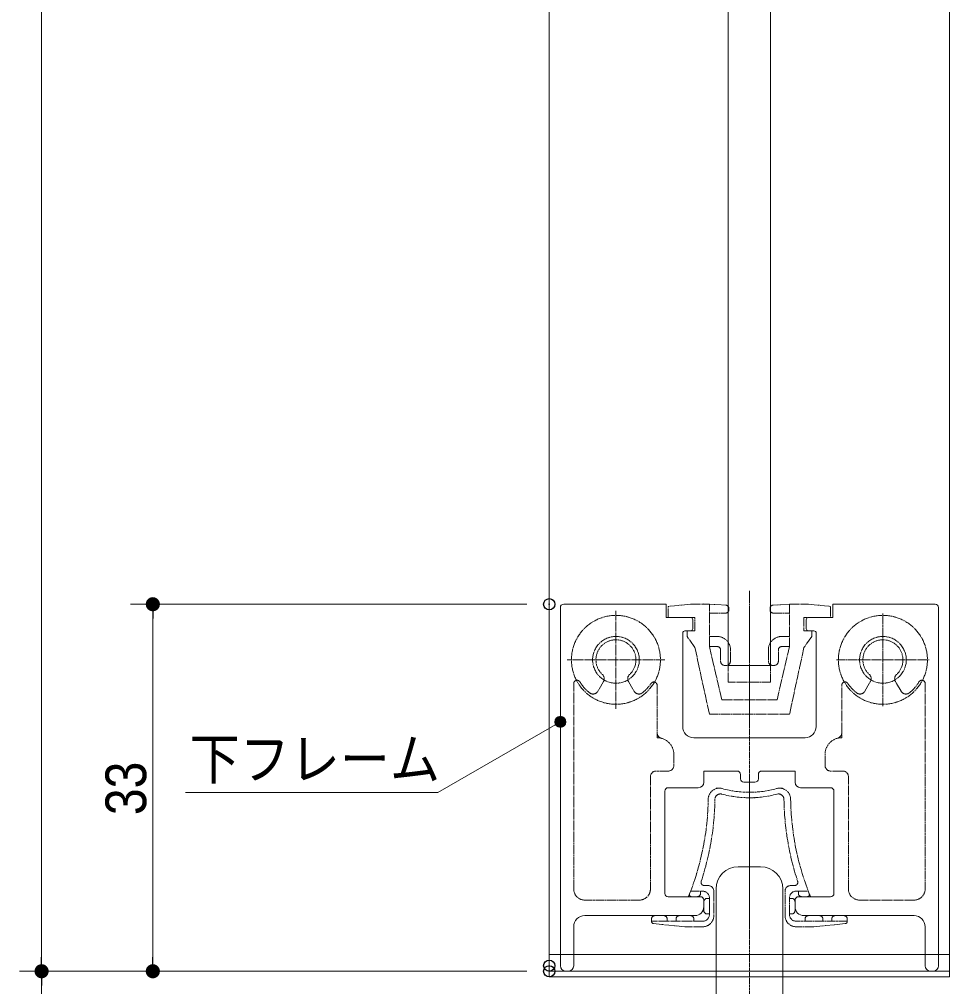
# Model space of a CAD drawing. Units: millimetres, scale not verified. Extents: x -6062 to 6062, y -3045 to 3045.
# Drawn here: x -196 to 641, y -1889 to -1019 of the extents above; entities that cross this region are included whole.
import ezdxf
from ezdxf.enums import TextEntityAlignment as Align

# ---------------------------------------------------------------- set-up
doc = ezdxf.new("R2010")
doc.units = ezdxf.units.MM
doc.header["$LTSCALE"] = 20
doc.header["$PDMODE"] = 32
doc.header["$PDSIZE"] = 10
doc.linetypes.add('USER2', pattern=[10.5, 8, -0.5, 0.5, -0.5, 0.5, -0.5])
doc.linetypes.add('USER3', pattern=[2.91, 1.76, -0.4, 0.35, -0.4])
for name, color, linetype, lineweight in [('0-0_2寸法-3', 7, 'Continuous', 15), ('0-1_2寸法-1', 7, 'Continuous', 15), ('0-2_0', 7, 'Continuous', 25), ('0-5_3一般', 7, 'Continuous', 15)]:
    doc.layers.add(name, color=color, linetype=linetype, lineweight=lineweight)
doc.layers.add('0-3_Defpoints', color=7, linetype='Continuous')
doc.styles.add('ＭＳ Ｐゴシック', font='')
doc.styles.get('ＭＳ Ｐゴシック').set_extended_font_data('MS PGothic')

# ---------------------------------------------------------------- blocks, each defined once
blk = doc.blocks.new('_Dot')
at = {"layer": '0-2_0'}
blk.add_line((-10, 0), (-20, 0), dxfattribs=at)
for points in [[(0, 0), (-10, 0), (-9.92, 1.25)], [(0, 0), (-9.92, -1.25), (-10, 0)], [(0, 0), (-9.92, 1.25), (-9.69, 2.49)], [(0, 0), (-9.69, -2.49), (-9.92, -1.25)], [(0, 0), (-9.69, 2.49), (-9.3, 3.68)], [(0, 0), (-9.3, -3.68), (-9.69, -2.49)], [(0, 0), (-9.3, 3.68), (-8.76, 4.82)], [(0, 0), (-8.76, -4.82), (-9.3, -3.68)], [(0, 0), (-8.76, 4.82), (-8.09, 5.88)], [(0, 0), (-8.09, -5.88), (-8.76, -4.82)], [(0, 0), (-8.09, 5.88), (-7.29, 6.85)], [(0, 0), (-7.29, -6.85), (-8.09, -5.88)], [(0, 0), (-7.29, 6.85), (-6.37, 7.71)], [(0, 0), (-6.37, -7.71), (-7.29, -6.85)], [(0, 0), (-6.37, 7.71), (-5.36, 8.44)], [(0, 0), (-5.36, -8.44), (-6.37, -7.71)], [(0, 0), (-5.36, 8.44), (-4.26, 9.05)], [(0, 0), (-4.26, -9.05), (-5.36, -8.44)], [(0, 0), (-4.26, 9.05), (-3.09, 9.51)], [(0, 0), (-3.09, -9.51), (-4.26, -9.05)], [(0, 0), (-3.09, 9.51), (-1.87, 9.82)], [(0, 0), (-1.87, -9.82), (-3.09, -9.51)], [(0, 0), (-1.87, 9.82), (-0.63, 9.98)], [(0, 0), (-0.63, -9.98), (-1.87, -9.82)], [(0, 0), (-0.63, 9.98), (0.63, 9.98)], [(0, 0), (0.63, -9.98), (-0.63, -9.98)], [(0, 0), (0.63, 9.98), (1.87, 9.82)], [(0, 0), (1.87, 9.82), (3.09, 9.51)], [(0, 0), (3.09, 9.51), (4.26, 9.05)], [(0, 0), (4.26, 9.05), (5.36, 8.44)], [(0, 0), (5.36, 8.44), (6.37, 7.71)], [(0, 0), (6.37, 7.71), (7.29, 6.85)], [(0, 0), (7.29, 6.85), (8.09, 5.88)], [(0, 0), (8.09, 5.88), (8.76, 4.82)], [(0, 0), (8.76, 4.82), (9.3, 3.68)], [(0, 0), (9.3, 3.68), (9.69, 2.49)], [(0, 0), (9.69, 2.49), (9.92, 1.25)], [(0, 0), (9.92, 1.25), (10, 0)], [(0, 0), (1.87, -9.82), (0.63, -9.98)], [(0, 0), (3.09, -9.51), (1.87, -9.82)], [(0, 0), (4.26, -9.05), (3.09, -9.51)], [(0, 0), (5.36, -8.44), (4.26, -9.05)], [(0, 0), (6.37, -7.71), (5.36, -8.44)], [(0, 0), (7.29, -6.85), (6.37, -7.71)], [(0, 0), (8.09, -5.88), (7.29, -6.85)], [(0, 0), (8.76, -4.82), (8.09, -5.88)], [(0, 0), (9.3, -3.68), (8.76, -4.82)], [(0, 0), (9.69, -2.49), (9.3, -3.68)], [(0, 0), (9.92, -1.25), (9.69, -2.49)], [(0, 0), (10, 0), (9.92, -1.25)]]:
    blk.add_solid(points, dxfattribs=at)
blk = doc.blocks.new('グループ-21')
at = {"layer": '0-5_3一般'}
for p, q in [((44583.7, 6700), (44583.7, -32004.9)), ((45343.7, -32004.9), (45343.7, 6700)), ((44583.7, -32004.9), (45343.7, -32004.9))]:
    blk.add_line(p, q, dxfattribs=at)
blk.add_lwpolyline([(48563.7, 11900), (48563.7, -37500), (41363.7, -37500), (41363.7, 11900)], close=True, dxfattribs=at)
blk = doc.blocks.new('グループ-23')
at = {"layer": '0-5_3一般'}
blk.add_blockref('グループ-21', (0, 0), dxfattribs=at)
blk = doc.blocks.new('グループ-24')
at = {"layer": '0-5_3一般', "linetype": 'USER2'}
for p, q in [((44583.7, -32300), (44583.7, 6700)), ((45343.7, 6700), (45343.7, -32300)), ((44963.7, -30716.7), (44963.7, -33116.7)), ((43903.7, -30900), (43503.7, -30940)), ((43903.7, -30900), (44243.7, -30900)), ((44141.2, -30894.6), (44224.8, -30899)), ((44243.7, -31660.7), (44243.7, -30900)), ((44536.8, -30915.4), (44243.7, -30900)), ((45683.7, -30900), (45390.5, -30915.4)), ((45683.7, -30900), (46023.7, -30900)), ((45683.7, -30900), (45683.7, -31660.7)), ((46023.7, -30900), (46423.7, -30940)), ((42563.7, -31020), (42563.7, -32780)), ((44243.7, -31060), (44533.7, -31060)), ((44593.7, -31000), (44593.7, -30975.3)), ((45333.7, -30975.3), (45333.7, -31000)), ((45393.7, -31060), (45683.7, -31060)), ((47363.7, -32736), (47363.7, -31064)), ((43983.7, -31380), (43843.7, -31380)), ((44383.7, -31480.7), (44243.7, -31480.7)), ((45683.7, -31480.7), (45543.7, -31480.7)), ((46083.7, -31380), (45943.7, -31380)), ((44243.7, -32880), (43983.7, -31680)), ((44467.7, -32620), (44243.7, -31660.7)), ((44243.7, -31660.7), (44383.7, -31660.7)), ((44443.7, -31720.7), (44443.7, -31920.7)), ((44623.7, -31920.7), (44623.7, -31720.7)), ((45303.7, -31720.7), (45303.7, -31920.7)), ((45683.7, -31660.7), (45459.6, -32620)), ((45483.7, -31920.7), (45483.7, -31720.7)), ((45543.7, -31660.7), (45683.7, -31660.7)), ((45943.7, -31680), (45683.7, -32880)), ((43443.7, -31900), (41683.7, -31900)), ((44523.7, -32000.7), (44543.7, -32000.7)), ((45383.7, -32000.7), (45403.7, -32000.7)), ((46527.7, -31900), (48199.7, -31900)), ((41803.7, -36020), (41803.7, -32327.1)), ((42339.2, -32288.8), (42237.5, -32465)), ((42788.2, -32288.8), (42889.9, -32465)), ((45343.7, -32300), (44583.7, -32300)), ((47037.5, -32465), (47139.2, -32288.8)), ((47689.9, -32465), (47588.2, -32288.8)), ((48123.7, -32327.1), (48123.7, -36020)), ((43303.7, -32358.3), (43303.7, -33212.7)), ((46623.7, -33212.7), (46623.7, -32358.3)), ((44467.7, -32620), (45459.6, -32620)), ((44243.7, -32880), (45683.7, -32880)), ((43303.7, -33300), (43303.7, -33248.5)), ((46623.7, -33248.5), (46623.7, -33300)), ((43603.7, -33600), (43603.7, -33800)), ((46323.7, -33800), (46323.7, -33600)), ((43503.7, -33900), (43283.7, -33900)), ((46643.7, -33900), (46423.7, -33900)), ((43183.7, -34000), (43183.7, -36020)), ((46743.7, -36020), (46743.7, -34000)), ((44398.3, -34208), (44366.3, -34208)), ((45561, -34208), (45529, -34208)), ((45067, -34379.8), (45035, -34379.8)), ((44243.7, -34611.7), (44243.9, -34611.7)), ((45683.7, -34611.7), (45683.9, -34611.7)), ((44070, -35960), (44070, -35960)), ((44153.6, -35960), (44223.7, -35960)), ((45703.7, -35960), (45773.7, -35960)), ((45857.4, -35960), (45857.4, -35960)), ((43866.2, -36159.7), (43904.1, -36159.7)), ((43905.7, -36060), (44123.7, -36060)), ((43925.4, -36159.7), (44023.7, -36159.7)), ((44083.7, -36060), (44083.7, -36099.7)), ((44243.7, -36180), (44243.7, -36190)), ((44243.7, -36180), (44243.7, -36480)), ((44323.7, -36060), (44323.7, -36500)), ((45603.7, -36500), (45603.7, -36060)), ((45683.7, -36190), (45683.7, -36180)), ((45803.7, -36060), (45843.7, -36060)), ((45843.7, -36060), (46021.6, -36060)), ((45843.7, -36099.7), (45843.7, -36060)), ((45903.7, -36159.7), (46001.9, -36159.7)), ((46023.2, -36159.7), (46061.1, -36159.7)), ((42983.7, -36220), (42003.7, -36220)), ((44143.7, -36250), (44143.7, -36410)), ((44243.7, -36190), (44203.7, -36190)), ((44243.7, -36190), (44243.7, -36470)), ((45723.7, -36190), (45683.7, -36190)), ((45683.7, -36470), (45683.7, -36190)), ((45783.7, -36410), (45783.7, -36250)), ((47923.7, -36220), (46943.7, -36220)), ((43423.7, -36500), (43263.7, -36500)), ((43903.7, -36500), (43703.7, -36500)), ((44243.7, -36470), (44203.7, -36470)), ((45723.7, -36470), (45683.7, -36470)), ((45683.7, -36480), (45683.7, -36470)), ((46223.7, -36500), (46023.7, -36500)), ((46663.7, -36500), (46503.7, -36500)), ((43203.7, -36603.8), (43203.7, -36560)), ((44123.7, -36600), (43203.7, -36600)), ((43803.7, -36700), (43239.7, -36643.6)), ((43483.7, -36600), (43483.7, -36560)), ((43643.7, -36600), (43643.7, -36560)), ((44123.7, -36700), (43803.7, -36700)), ((43963.7, -36600), (43963.7, -36560)), ((46723.7, -36600), (45803.7, -36600)), ((46123.7, -36700), (45803.7, -36700)), ((45963.7, -36560), (45963.7, -36600)), ((46123.7, -36700), (46687.6, -36643.6)), ((46283.7, -36560), (46283.7, -36600)), ((46443.7, -36560), (46443.7, -36600)), ((46723.7, -36560), (46723.7, -36603.8))]:
    blk.add_line(p, q, dxfattribs=at)
at = {"layer": '0-5_3一般', "linetype": 'USER3'}
for p, q in [((44963.7, -36739.7), (44963.7, -30658.5)), ((44963.7, -34024.6), (44963.7, -36912.6)), ((44963.7, -35420), (44963.7, -40277.5))]:
    blk.add_line(p, q, dxfattribs=at)
at = {"layer": '0-5_3一般'}
for p, q in [((41563.7, -30960), (41563.7, -37400)), ((41623.7, -30900), (43463.7, -30900)), ((43463.7, -30900), (43463.7, -31140)), ((46463.7, -30900), (48303.7, -30900)), ((46463.7, -31140), (46463.7, -30900)), ((48363.7, -37400), (48363.7, -30960)), ((43463.7, -31140), (43903.7, -31140)), ((43943.7, -31180), (43943.7, -31340)), ((45983.7, -31340), (45983.7, -31180)), ((46023.7, -31140), (46463.7, -31140)), ((43763.7, -31420), (43763.7, -33100)), ((43903.7, -31380), (43803.7, -31380)), ((46123.7, -31380), (46023.7, -31380)), ((46163.7, -33100), (46163.7, -31420)), ((43963.7, -33300), (45963.7, -33300)), ((45783.7, -33900), (45183.7, -33900)), ((45783.7, -34100), (45783.7, -33900)), ((44803.7, -34040), (44803.7, -33960)), ((45123.7, -33960), (45123.7, -34040)), ((43443.7, -36100), (43443.7, -34260)), ((44043.7, -34200), (43503.7, -34200)), ((45063.7, -34100), (44863.7, -34100)), ((46423.7, -34200), (45883.7, -34200)), ((46483.7, -34260), (46483.7, -36100)), ((45163.7, -35620), (44763.7, -35620)), ((43503.7, -36160), (44083.7, -36160)), ((44363.7, -36020), (44363.7, -38420)), ((45563.7, -36020), (45563.7, -38420)), ((45843.7, -36160), (46423.7, -36160)), ((44143.7, -36340), (44143.7, -36220)), ((45783.7, -36220), (45783.9, -36220)), ((45783.7, -36340), (45783.7, -36220)), ((43983.7, -36500), (42003.7, -36500)), ((47923.7, -36500), (45943.7, -36500)), ((41803.7, -36700), (41803.7, -37400)), ((48123.7, -37400), (48123.7, -36700)), ((41363.7, -37200), (41363.7, -37600)), ((48563.7, -37600), (48563.7, -37200)), ((41703.7, -37500), (41663.7, -37500)), ((48263.7, -37500), (48223.7, -37500)), ((41363.7, -37600), (48563.7, -37600))]:
    blk.add_line(p, q, dxfattribs=at)
for points in [[(48563.7, 11900), (48563.7, -37200), (41363.7, -37200), (41363.7, 11900)], [(44743.7, -33900), (44143.7, -33900), (44143.7, -34100)]]:
    blk.add_lwpolyline(points, dxfattribs=at)
at = {"layer": '0-5_3一般', "linetype": 'USER2'}
for points in [[(43983.7, -31380), (43983.7, -31140), (43503.7, -31140), (43503.7, -30940)], [(46423.7, -30940), (46423.7, -31140), (45943.7, -31140), (45943.7, -31380)], [(43983.7, -31680), (43843.7, -31480), (43843.7, -31380)], [(46083.7, -31380), (46083.7, -31480), (45943.7, -31680)]]:
    blk.add_lwpolyline(points, dxfattribs=at)
for centre, radius in [((42563.7, -31900), 800), ((47363.7, -31900), 800), ((42563.7, -31900), 420), ((47363.7, -31900), 420)]:
    blk.add_circle(centre, radius, dxfattribs=at)
at = {"layer": '0-5_3一般'}
for centre, radius, start, end in [((41623.7, -30960), 60, 90, 180), ((48303.7, -30960), 60, 0, 90), ((43903.7, -31180), 40, 0, 90), ((46023.7, -31180), 40, 90, 180), ((43803.7, -31420), 40, 90, 180), ((43903.7, -31340), 40, 270, 0), ((46023.7, -31340), 40, 180, 270), ((46123.7, -31420), 40, 0, 90), ((43963.7, -33100), 200, 180, 270), ((45963.7, -33100), 200, 270, 0), ((44743.7, -33960), 60, 0, 90), ((45183.7, -33960), 60, 90, 180), ((44863.7, -34040), 60, 180, 270), ((45063.7, -34040), 60, 270, 0), ((43503.7, -34260), 60, 90, 180), ((44043.7, -34100), 100, 270, 0), ((45883.7, -34100), 100, 180, 270), ((46423.7, -34260), 60, 0, 90), ((44763.7, -36020), 400, 90, 180), ((45163.7, -36020), 400, 0, 90), ((43503.7, -36100), 60, 180, 270), ((44083.7, -36220), 60, 0, 90), ((45843.7, -36220), 60, 90, 180), ((46423.7, -36100), 60, 270, 0), ((43983.7, -36340), 160, 270, 0), ((45943.7, -36340), 160, 180, 270), ((42003.7, -36700), 200, 90, 180), ((47923.7, -36700), 200, 0, 90), ((41663.7, -37400), 100, 180, 270), ((41703.7, -37400), 100, 270, 0), ((48223.7, -37400), 100, 180, 270), ((48263.7, -37400), 100, 270, 0)]:
    blk.add_arc(centre, radius, start, end, dxfattribs=at)
at = {"layer": '0-5_3一般', "linetype": 'USER2'}
for centre, radius, start, end in [((44533.7, -30975.3), 60, 0, 87), ((45393.7, -30975.3), 60, 93, 180), ((44533.7, -31000), 60, 270, 0), ((45393.7, -31000), 60, 180, 270), ((44383.7, -31720.7), 240, 0, 90), ((45543.7, -31720.7), 240, 90, 180), ((42563.7, -31900), 360, 90, 227.44414), ((42563.7, -31900), 360, 312.55586, 90), ((47363.7, -31900), 360, 90, 227.44414), ((47363.7, -31900), 360, 312.55586, 90), ((44383.7, -31720.7), 60, 0, 90), ((45543.7, -31720.7), 60, 90, 180), ((44523.7, -31920.7), 80, 180, 270), ((44543.7, -31920.7), 80, 270, 0), ((45383.7, -31920.7), 80, 180, 270), ((45403.7, -31920.7), 80, 270, 0), ((42252.6, -32238.8), 100, 330, 47.44414), ((42874.8, -32238.8), 100, 132.55586, 210), ((47052.6, -32238.8), 100, 330, 47.44414), ((47674.8, -32238.8), 100, 132.55586, 210), ((41863.7, -32327.1), 60, 31.38815, 180), ((42563.7, -31900), 760, 211.38815, 231.28526), ((42563.7, -31900), 760, 308.71474, 326.02365), ((43243.7, -32358.3), 60, 0, 146.02365), ((46683.7, -32358.3), 60, 33.97635, 180), ((47363.7, -31900), 760, 213.97635, 231.28526), ((47363.7, -31900), 760, 308.71474, 328.61185), ((48063.7, -32327.1), 60, 0, 148.61185), ((42150.9, -32415), 100, 231.28526, 330), ((42976.5, -32415), 100, 210, 308.71474), ((46950.9, -32415), 100, 231.28526, 330), ((47776.5, -32415), 100, 210, 308.71474), ((43403.7, -33212.7), 100, 180, 255.52249), ((46523.7, -33212.7), 100, 284.47751, 0), ((43303.7, -33600), 300, 80.70453, 90), ((43303.7, -33600), 300, 0, 75.52249), ((46623.7, -33600), 300, 104.47751, 180), ((46623.7, -33600), 300, 90, 99.29547), ((43283.7, -34000), 100, 90, 180), ((43503.7, -33800), 100, 270, 0), ((46423.7, -33800), 100, 180, 270), ((46643.7, -34000), 100, 0, 90), ((44422.6, -34407.9), 200, 74.4642, 179.26372), ((44963.7, -32461.7), 1820, 254.4642, 285.5358), ((45504.7, -34407.9), 200, 0.73628, 105.5358), ((39423, -34343.7), 4800, 338.47215, 359.26372), ((39423, -34343.7), 4920, 341.78919, 359.22779), ((44442.6, -34411.3), 100, 75.03601, 179.22779), ((44963.7, -32461.7), 1918, 255.03601, 284.96399), ((45484.7, -34411.3), 100, 0.77221, 104.96399), ((50504.3, -34343.7), 4920, 180.77221, 198.21081), ((50504.3, -34343.7), 4800, 180.73628, 201.52785), ((44153.6, -35900), 60, 161.78919, 270), ((44223.7, -36060), 100, 0, 90), ((45703.7, -36060), 100, 90, 180), ((45773.7, -35900), 60, 270, 18.21081), ((42003.7, -36020), 200, 180, 270), ((42983.7, -36020), 200, 270, 0), ((39423, -34343.7), 4800, 337.76881, 338.28639), ((43925.4, -36119.7), 40, 158.47215, 270), ((44023.7, -36099.7), 60, 270, 0), ((44123.7, -36180), 120, 0, 90), ((45803.7, -36180), 120, 90, 180), ((45903.7, -36099.7), 60, 180, 270), ((46001.9, -36119.7), 40, 270, 21.52785), ((50504.3, -34343.7), 4800, 201.71361, 202.23119), ((46943.7, -36020), 200, 180, 270), ((47923.7, -36020), 200, 270, 0), ((44203.7, -36250), 60, 90, 180), ((45723.7, -36250), 60, 0, 90), ((43263.7, -36560), 60, 90, 180), ((43423.7, -36560), 60, 0, 90), ((43703.7, -36560), 60, 90, 180), ((43903.7, -36560), 60, 0, 90), ((44123.7, -36480), 120, 270, 0), ((44123.7, -36500), 200, 270, 0), ((44203.7, -36410), 60, 180, 270), ((45803.7, -36500), 200, 180, 270), ((45803.7, -36480), 120, 180, 270), ((45723.7, -36410), 60, 270, 0), ((46023.7, -36560), 60, 90, 180), ((46223.7, -36560), 60, 360, 90), ((46503.7, -36560), 60, 90, 180), ((46663.7, -36560), 60, 360, 90), ((43243.7, -36603.8), 40, 180, 264.28941), ((46683.7, -36603.8), 40, 275.71059, 0)]:
    blk.add_arc(centre, radius, start, end, dxfattribs=at)
blk = doc.blocks.new('グループ-25')
at = {"layer": '0-5_3一般'}
for name in ['グループ-24', 'グループ-23']:
    blk.add_blockref(name, (0, 0), dxfattribs=at)

msp = doc.modelspace()

# ---------------------------------------------------------------- hatches: boundary and pattern name
at = {"layer": '0-0_2寸法-3'}
msp.add_hatch(color=256, dxfattribs=at).paths.add_polyline_path([(295.69, -1650.76, 1), (285.68, -1650.76, 1)])

# ---------------------------------------------------------------- linework, layer by layer
msp.add_lwpolyline([(290.68, -1650.76), (180.68, -1714.27), (-46.2, -1714.27)], dxfattribs=at)
msp.add_circle((290.68, -1650.76), 5.01, dxfattribs=at)
at = {"layer": '0-1_2寸法-1'}
for p, q in [((-175.69, 582.29), (-175.69, -1862.29)), ((260.68, -1545), (-95.69, -1545)), ((-75.69, -1862.29), (-75.69, -1557.71)), ((260.68, -1875), (-195.69, -1875)), ((-95.69, -1875), (-195.69, -1875)), ((260.68, -1875), (-95.69, -1875)), ((-175.69, -1887.71), (-175.69, -1987.29))]:
    msp.add_line(p, q, dxfattribs=at)
at = {"layer": '0-3_Defpoints'}
for p in [(-75.69, -1545), (280.68, -1545), (280.68, -1870), (-175.69, -1875), (-75.69, -1875), (280.68, -1875)]:
    msp.add_point(p, dxfattribs=at)

# ---------------------------------------------------------------- block references
at = {"layer": '0-1_2寸法-1', "xscale": 0.6356201, "yscale": 0.6356201}
for p, rotation in [((-75.69, -1545), 90), ((-175.69, -1875), 270), ((-175.69, -1875), 90), ((-75.69, -1875), 270)]:
    msp.add_blockref('_Dot', p, dxfattribs=dict(at, rotation=rotation))
at = {"layer": '0-5_3一般', "xscale": 0.05, "yscale": 0.05}
msp.add_blockref('グループ-25', (-1787.5, 0), dxfattribs=at)

# ---------------------------------------------------------------- texts
at = {"layer": '0-0_2寸法-3', "style": 'ＭＳ Ｐゴシック', "width": 0.9}
msp.add_text('下フレーム', height=36.66, dxfattribs=at).set_placement((-42.54, -1713.45), align=Align.BOTTOM_LEFT)
at = {"layer": '0-1_2寸法-1', "style": 'ＭＳ Ｐゴシック', "width": 0.9}
msp.add_text('33', height=36.66, rotation=90, dxfattribs=at).set_placement((-70.63, -1734.59), align=Align.BOTTOM_LEFT)

doc.saveas('drawing.dxf')
